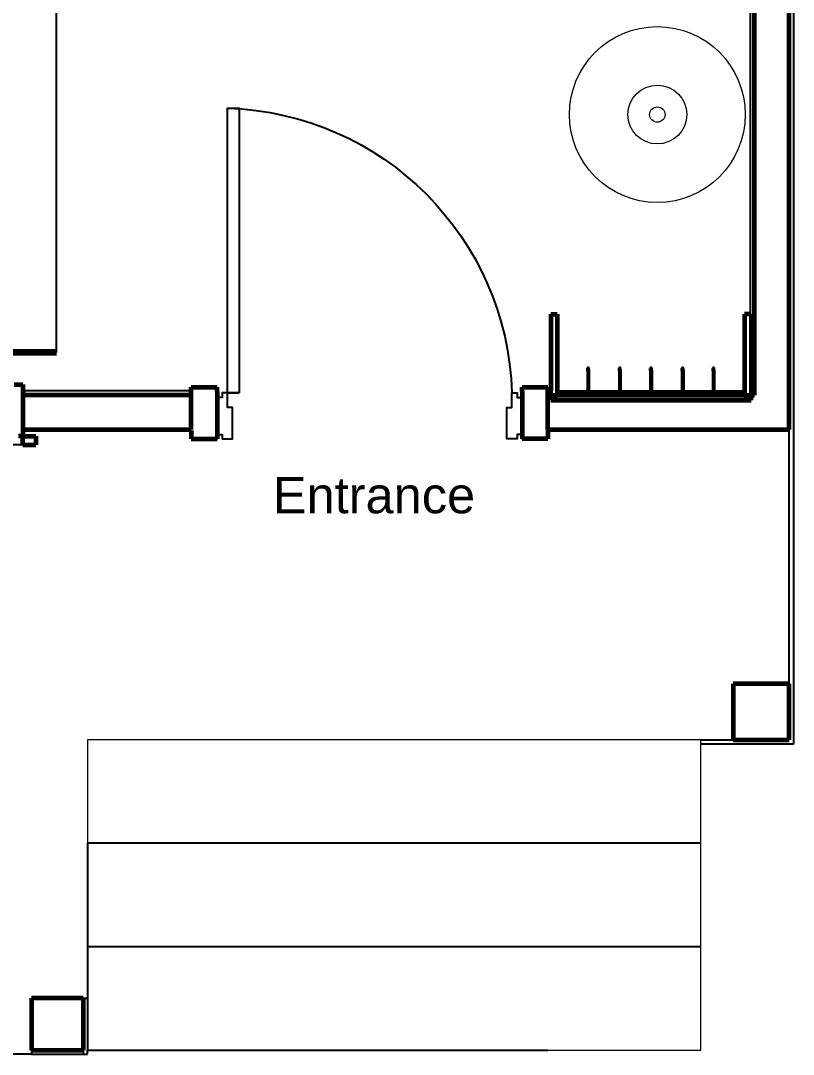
# Model space of a CAD drawing. Header units: metres. Extents: x 12.2 to 77.2, y 18.8 to 35.5.
# Drawn here: x 22.661 to 24.941, y 19.724 to 22.771 of the extents above; entities that cross this region are included whole.
import ezdxf

# ---------------------------------------------------------------- set-up
doc = ezdxf.new("R2010")
doc.units = ezdxf.units.M
doc.layers.add('0inne_gulv', color=7, linetype='Continuous', lineweight=13)
doc.layers.add('A-WALL', color=250, linetype='Continuous', lineweight=60)
doc.styles.get("Standard").update_dxf_attribs({"font": 'arial.ttf'})

# ---------------------------------------------------------------- blocks, each defined once
blk = doc.blocks.new('*U27')
blk.add_lwpolyline([(33.6, 1124.4, -0.396717), (966.4, 192)], format="xyb")
for points in [[(72, 192), (33.6, 192), (33.6, 1124.4), (72, 1124.4)], [(33.6, 192), (16.8, 192), (16.8, 192), (16.8, 192), (16.8, 192), (16.8, 177), (0, 177), (0, 190.9), (0, 40.9), (0, 55.9), (16.8, 55.9), (16.8, 40.9), (33.6, 40.9), (33.6, 40.9), (50, 40.9), (50, 144), (33.6, 144)], [(1000, 177), (1000, 192), (1000, 192), (1000, 40.9), (1000, 55.9), (983.2, 55.9), (983.2, 40.9), (966.4, 40.9), (966.4, 40.9), (950, 40.9), (950, 144), (966.4, 144), (966.4, 192), (983.2, 192), (983.2, 177)]]:
    blk.add_lwpolyline(points, close=True)
blk.add_lwpolyline([(33.6, 192), (72, 192)])

msp = doc.modelspace()

# ---------------------------------------------------------------- linework, layer by layer
for p, q in [((24.9411, 29.4018), (24.9411, 20.6388)), ((24.8141, 29.2748), (24.8141, 21.9059)), ((22.7671, 21.7935), (22.7671, 22.7935)), ((24.3329, 21.7472), (24.3328, 21.7464)), ((24.3328, 21.7464), (24.3329, 21.7456)), ((24.3328, 21.7406), (24.3328, 21.7464)), ((24.3328, 21.7406), (24.3329, 21.7413)), ((24.3329, 21.7398), (24.3328, 21.7406)), ((24.3328, 21.7406), (24.3328, 21.6802)), ((24.3332, 21.748), (24.3329, 21.7472)), ((24.3329, 21.7456), (24.3332, 21.7449)), ((24.3329, 21.7413), (24.3331, 21.7417)), ((24.3332, 21.7391), (24.3329, 21.7398)), ((24.3337, 21.7487), (24.3332, 21.748)), ((24.3332, 21.7449), (24.3337, 21.7442)), ((24.3332, 21.742), (24.3333, 21.7422)), ((24.3337, 21.7385), (24.3332, 21.7391)), ((24.3344, 21.7492), (24.3337, 21.7487)), ((24.3337, 21.7442), (24.3344, 21.7437)), ((24.3351, 21.7495), (24.3344, 21.7492)), ((24.3344, 21.7437), (24.3351, 21.7434)), ((24.3344, 21.7431), (24.3351, 21.7434)), ((24.3351, 21.7378), (24.3344, 21.7381)), ((24.336, 21.7496), (24.3351, 21.7495)), ((24.3351, 21.7434), (24.3352, 21.7434)), ((24.336, 21.7377), (24.3351, 21.7378)), ((24.3352, 21.7434), (24.336, 21.7433)), ((24.3368, 21.7495), (24.336, 21.7496)), ((24.336, 21.7433), (24.3367, 21.7434)), ((24.336, 21.7429), (24.336, 21.7433)), ((24.336, 21.7413), (24.336, 21.7429)), ((24.336, 21.7391), (24.336, 21.7413)), ((24.336, 21.7304), (24.336, 21.7406)), ((24.336, 21.7363), (24.336, 21.7391)), ((24.3368, 21.7378), (24.336, 21.7377)), ((24.336, 21.733), (24.336, 21.7363)), ((24.336, 21.7291), (24.336, 21.733)), ((24.336, 21.7304), (24.336, 21.7292)), ((24.336, 21.7292), (24.336, 21.7277)), ((24.336, 21.7248), (24.336, 21.7291)), ((24.336, 21.7277), (24.336, 21.7261)), ((24.336, 21.7261), (24.336, 21.7242)), ((24.3367, 21.7434), (24.3368, 21.7434)), ((24.3375, 21.7492), (24.3368, 21.7495)), ((24.3368, 21.7434), (24.3375, 21.7437)), ((24.3368, 21.7434), (24.3375, 21.7431)), ((24.3375, 21.7381), (24.3368, 21.7378)), ((24.3382, 21.7487), (24.3375, 21.7492)), ((24.3375, 21.7437), (24.3382, 21.7442)), ((24.3387, 21.748), (24.3382, 21.7487)), ((24.3382, 21.7442), (24.3387, 21.7449)), ((24.3382, 21.7426), (24.3386, 21.7422)), ((24.3387, 21.7391), (24.3382, 21.7385)), ((24.339, 21.7472), (24.3387, 21.748)), ((24.3387, 21.7449), (24.339, 21.7456)), ((24.3387, 21.742), (24.339, 21.7413)), ((24.339, 21.7398), (24.3387, 21.7391)), ((24.3391, 21.7464), (24.339, 21.7472)), ((24.339, 21.7456), (24.3391, 21.7464)), ((24.3391, 21.7406), (24.339, 21.7398)), ((24.3391, 21.7406), (24.3391, 21.7464)), ((24.3391, 21.7409), (24.3391, 21.7406)), ((24.3391, 21.7406), (24.3391, 21.6802)), ((24.4262, 21.7472), (24.4261, 21.7464)), ((24.4261, 21.7464), (24.4262, 21.7456)), ((24.4261, 21.7406), (24.4261, 21.7464)), ((24.4261, 21.7406), (24.4262, 21.7413)), ((24.4262, 21.7398), (24.4261, 21.7406)), ((24.4261, 21.7406), (24.4261, 21.6802)), ((24.4266, 21.748), (24.4262, 21.7472)), ((24.4262, 21.7456), (24.4266, 21.7449)), ((24.4262, 21.7413), (24.4264, 21.7417)), ((24.4266, 21.7391), (24.4262, 21.7398)), ((24.4271, 21.7487), (24.4266, 21.748)), ((24.4266, 21.7449), (24.4271, 21.7442)), ((24.4266, 21.742), (24.4267, 21.7422)), ((24.4271, 21.7385), (24.4266, 21.7391)), ((24.4277, 21.7492), (24.4271, 21.7487)), ((24.4271, 21.7442), (24.4277, 21.7437)), ((24.4285, 21.7495), (24.4277, 21.7492)), ((24.4277, 21.7437), (24.4285, 21.7434)), ((24.4277, 21.7431), (24.4285, 21.7434)), ((24.4285, 21.7378), (24.4277, 21.7381)), ((24.4293, 21.7496), (24.4285, 21.7495)), ((24.4285, 21.7434), (24.4285, 21.7434)), ((24.4285, 21.7434), (24.4293, 21.7433)), ((24.4293, 21.7377), (24.4285, 21.7378)), ((24.4301, 21.7495), (24.4293, 21.7496)), ((24.4293, 21.7433), (24.4301, 21.7434)), ((24.4293, 21.7429), (24.4293, 21.7433)), ((24.4293, 21.7413), (24.4293, 21.7429)), ((24.4293, 21.7391), (24.4293, 21.7413)), ((24.4293, 21.7304), (24.4293, 21.7406)), ((24.4293, 21.7363), (24.4293, 21.7391)), ((24.4301, 21.7378), (24.4293, 21.7377)), ((24.4293, 21.733), (24.4293, 21.7363)), ((24.4293, 21.7291), (24.4293, 21.733)), ((24.4293, 21.7304), (24.4293, 21.7292)), ((24.4293, 21.7292), (24.4293, 21.7277)), ((24.4293, 21.7248), (24.4293, 21.7291)), ((24.4293, 21.7277), (24.4293, 21.7261)), ((24.4293, 21.7261), (24.4293, 21.7242)), ((24.4309, 21.7492), (24.4301, 21.7495)), ((24.4301, 21.7434), (24.4309, 21.7437)), ((24.4301, 21.7434), (24.4309, 21.7431)), ((24.4301, 21.7434), (24.4301, 21.7434)), ((24.4309, 21.7381), (24.4301, 21.7378)), ((24.4315, 21.7487), (24.4309, 21.7492)), ((24.4309, 21.7437), (24.4315, 21.7442)), ((24.4321, 21.748), (24.4315, 21.7487)), ((24.4315, 21.7442), (24.4321, 21.7449)), ((24.4315, 21.7426), (24.4319, 21.7422)), ((24.4321, 21.7391), (24.4315, 21.7385)), ((24.4324, 21.7472), (24.4321, 21.748)), ((24.4321, 21.7449), (24.4324, 21.7456)), ((24.4321, 21.742), (24.4324, 21.7413)), ((24.4324, 21.7398), (24.4321, 21.7391)), ((24.4325, 21.7464), (24.4324, 21.7472)), ((24.4324, 21.7456), (24.4325, 21.7464)), ((24.4324, 21.7409), (24.4325, 21.7406)), ((24.4325, 21.7406), (24.4324, 21.7398)), ((24.4325, 21.7406), (24.4325, 21.7464)), ((24.4325, 21.7406), (24.4325, 21.6802)), ((24.5183, 21.7472), (24.5182, 21.7464)), ((24.5182, 21.7464), (24.5183, 21.7456)), ((24.5182, 21.7406), (24.5182, 21.7464)), ((24.5182, 21.7406), (24.5183, 21.7413)), ((24.5183, 21.7398), (24.5182, 21.7406)), ((24.5182, 21.7406), (24.5182, 21.6802)), ((24.5186, 21.748), (24.5183, 21.7472)), ((24.5183, 21.7456), (24.5186, 21.7449)), ((24.5183, 21.7413), (24.5185, 21.7417)), ((24.5186, 21.7391), (24.5183, 21.7398)), ((24.5191, 21.7487), (24.5186, 21.748)), ((24.5186, 21.7449), (24.5191, 21.7442)), ((24.5186, 21.742), (24.5188, 21.7422)), ((24.5191, 21.7385), (24.5186, 21.7391)), ((24.5198, 21.7492), (24.5191, 21.7487)), ((24.5191, 21.7442), (24.5198, 21.7437)), ((24.5206, 21.7495), (24.5198, 21.7492)), ((24.5198, 21.7437), (24.5206, 21.7434)), ((24.5198, 21.7431), (24.5206, 21.7434)), ((24.5206, 21.7378), (24.5198, 21.7381)), ((24.5214, 21.7496), (24.5206, 21.7495)), ((24.5206, 21.7434), (24.5206, 21.7434)), ((24.5206, 21.7434), (24.5214, 21.7433)), ((24.5214, 21.7377), (24.5206, 21.7378)), ((24.5222, 21.7495), (24.5214, 21.7496)), ((24.5214, 21.7433), (24.5222, 21.7434)), ((24.5214, 21.7429), (24.5214, 21.7433)), ((24.5214, 21.7413), (24.5214, 21.7429)), ((24.5214, 21.7391), (24.5214, 21.7413)), ((24.5214, 21.7304), (24.5214, 21.7406)), ((24.5214, 21.7363), (24.5214, 21.7391)), ((24.5222, 21.7378), (24.5214, 21.7377)), ((24.5214, 21.733), (24.5214, 21.7363)), ((24.5214, 21.7291), (24.5214, 21.733)), ((24.5214, 21.7304), (24.5214, 21.7292)), ((24.5214, 21.7292), (24.5214, 21.7277)), ((24.5214, 21.7248), (24.5214, 21.7291)), ((24.5214, 21.7277), (24.5214, 21.7261)), ((24.5214, 21.7261), (24.5214, 21.7242)), ((24.523, 21.7492), (24.5222, 21.7495)), ((24.5222, 21.7434), (24.523, 21.7437)), ((24.5222, 21.7434), (24.523, 21.7431)), ((24.5222, 21.7434), (24.5222, 21.7434)), ((24.523, 21.7381), (24.5222, 21.7378)), ((24.5236, 21.7487), (24.523, 21.7492)), ((24.523, 21.7437), (24.5236, 21.7442)), ((24.5241, 21.748), (24.5236, 21.7487)), ((24.5236, 21.7442), (24.5241, 21.7449)), ((24.5236, 21.7426), (24.524, 21.7422)), ((24.5241, 21.7391), (24.5236, 21.7385)), ((24.5244, 21.7472), (24.5241, 21.748)), ((24.5241, 21.7449), (24.5244, 21.7456)), ((24.5241, 21.742), (24.5244, 21.7413)), ((24.5244, 21.7398), (24.5241, 21.7391)), ((24.5246, 21.7464), (24.5244, 21.7472)), ((24.5244, 21.7456), (24.5246, 21.7464)), ((24.5246, 21.7406), (24.5244, 21.7398)), ((24.5245, 21.7409), (24.5246, 21.7406)), ((24.5246, 21.7406), (24.5246, 21.7464)), ((24.5246, 21.7406), (24.5246, 21.6802)), ((24.6116, 21.7472), (24.6115, 21.7464)), ((24.6115, 21.7464), (24.6116, 21.7456)), ((24.6115, 21.7406), (24.6115, 21.7464)), ((24.6115, 21.7406), (24.6116, 21.7413)), ((24.6116, 21.7398), (24.6115, 21.7406)), ((24.6115, 21.7406), (24.6115, 21.6802)), ((24.6119, 21.748), (24.6116, 21.7472)), ((24.6116, 21.7456), (24.6119, 21.7449)), ((24.6116, 21.7413), (24.6118, 21.7417)), ((24.6119, 21.7391), (24.6116, 21.7398)), ((24.6125, 21.7487), (24.6119, 21.748)), ((24.6119, 21.7449), (24.6125, 21.7442)), ((24.6119, 21.742), (24.6121, 21.7422)), ((24.6125, 21.7385), (24.6119, 21.7391)), ((24.6131, 21.7492), (24.6125, 21.7487)), ((24.6125, 21.7442), (24.6131, 21.7437)), ((24.6139, 21.7495), (24.6131, 21.7492)), ((24.6131, 21.7437), (24.6139, 21.7434)), ((24.6131, 21.7431), (24.6139, 21.7434)), ((24.6139, 21.7378), (24.6131, 21.7381)), ((24.6147, 21.7496), (24.6139, 21.7495)), ((24.6139, 21.7434), (24.6139, 21.7434)), ((24.6139, 21.7434), (24.6147, 21.7433)), ((24.6147, 21.7377), (24.6139, 21.7378)), ((24.6155, 21.7495), (24.6147, 21.7496)), ((24.6147, 21.7433), (24.6155, 21.7434)), ((24.6147, 21.7429), (24.6147, 21.7433)), ((24.6147, 21.7413), (24.6147, 21.7429)), ((24.6147, 21.7391), (24.6147, 21.7413)), ((24.6147, 21.7304), (24.6147, 21.7406)), ((24.6147, 21.7363), (24.6147, 21.7391)), ((24.6155, 21.7378), (24.6147, 21.7377)), ((24.6147, 21.733), (24.6147, 21.7363)), ((24.6147, 21.7291), (24.6147, 21.733)), ((24.6147, 21.7304), (24.6147, 21.7292)), ((24.6147, 21.7292), (24.6147, 21.7277)), ((24.6147, 21.7248), (24.6147, 21.7291)), ((24.6147, 21.7277), (24.6147, 21.7261)), ((24.6147, 21.7261), (24.6147, 21.7242)), ((24.6163, 21.7492), (24.6155, 21.7495)), ((24.6155, 21.7434), (24.6163, 21.7437)), ((24.6155, 21.7434), (24.6163, 21.7431)), ((24.6155, 21.7434), (24.6155, 21.7434)), ((24.6163, 21.7381), (24.6155, 21.7378)), ((24.6169, 21.7487), (24.6163, 21.7492)), ((24.6163, 21.7437), (24.6169, 21.7442)), ((24.6174, 21.748), (24.6169, 21.7487)), ((24.6169, 21.7442), (24.6174, 21.7449)), ((24.6169, 21.7426), (24.6173, 21.7422)), ((24.6174, 21.7391), (24.6169, 21.7385)), ((24.6178, 21.7472), (24.6174, 21.748)), ((24.6174, 21.7449), (24.6178, 21.7456)), ((24.6174, 21.742), (24.6178, 21.7413)), ((24.6178, 21.7398), (24.6174, 21.7391)), ((24.6179, 21.7464), (24.6178, 21.7472)), ((24.6178, 21.7456), (24.6179, 21.7464)), ((24.6178, 21.7409), (24.6179, 21.7406)), ((24.6179, 21.7406), (24.6178, 21.7398)), ((24.6179, 21.7406), (24.6179, 21.7464)), ((24.6179, 21.7406), (24.6179, 21.6802)), ((24.7025, 21.7471), (24.7024, 21.7463)), ((24.7024, 21.7463), (24.7025, 21.7454)), ((24.7024, 21.7404), (24.7024, 21.7463)), ((24.7024, 21.7404), (24.7025, 21.7412)), ((24.7025, 21.7396), (24.7024, 21.7404)), ((24.7024, 21.7404), (24.7024, 21.6802)), ((24.7028, 21.7478), (24.7025, 21.7471)), ((24.7025, 21.7454), (24.7028, 21.7447)), ((24.7025, 21.7412), (24.7026, 21.7415)), ((24.7028, 21.7389), (24.7025, 21.7396)), ((24.7033, 21.7485), (24.7028, 21.7478)), ((24.7028, 21.7447), (24.7033, 21.744)), ((24.7028, 21.7419), (24.7029, 21.742)), ((24.7033, 21.7383), (24.7028, 21.7389)), ((24.7039, 21.749), (24.7033, 21.7485)), ((24.7033, 21.744), (24.7039, 21.7435)), ((24.7047, 21.7493), (24.7039, 21.749)), ((24.7039, 21.7435), (24.7047, 21.7432)), ((24.7039, 21.7429), (24.7047, 21.7432)), ((24.7047, 21.7376), (24.7039, 21.7379)), ((24.7055, 21.7494), (24.7047, 21.7493)), ((24.7047, 21.7432), (24.7047, 21.7432)), ((24.7047, 21.7432), (24.7055, 21.7431)), ((24.7055, 21.7375), (24.7047, 21.7376)), ((24.7064, 21.7493), (24.7055, 21.7494)), ((24.7055, 21.7431), (24.7063, 21.7432)), ((24.7055, 21.7428), (24.7055, 21.7431)), ((24.7055, 21.7411), (24.7055, 21.7428)), ((24.7055, 21.7389), (24.7055, 21.7411)), ((24.7055, 21.7302), (24.7055, 21.7404)), ((24.7055, 21.7361), (24.7055, 21.7389)), ((24.7064, 21.7376), (24.7055, 21.7375)), ((24.7055, 21.7328), (24.7055, 21.7361)), ((24.7055, 21.729), (24.7055, 21.7328)), ((24.7055, 21.7302), (24.7055, 21.729)), ((24.7055, 21.7247), (24.7055, 21.729)), ((24.7055, 21.729), (24.7055, 21.7276)), ((24.7055, 21.7276), (24.7055, 21.7259)), ((24.7055, 21.7259), (24.7055, 21.724)), ((24.7063, 21.7432), (24.7064, 21.7432)), ((24.7071, 21.749), (24.7064, 21.7493)), ((24.7064, 21.7432), (24.7071, 21.7435)), ((24.7064, 21.7432), (24.7071, 21.7429)), ((24.7071, 21.7379), (24.7064, 21.7376)), ((24.7078, 21.7485), (24.7071, 21.749)), ((24.7071, 21.7435), (24.7078, 21.744)), ((24.7083, 21.7478), (24.7078, 21.7485)), ((24.7078, 21.744), (24.7083, 21.7447)), ((24.7078, 21.7425), (24.7081, 21.742)), ((24.7083, 21.7389), (24.7078, 21.7383)), ((24.7086, 21.7471), (24.7083, 21.7478)), ((24.7083, 21.7447), (24.7086, 21.7454)), ((24.7083, 21.7419), (24.7086, 21.7412)), ((24.7086, 21.7396), (24.7083, 21.7389)), ((24.7087, 21.7463), (24.7086, 21.7471)), ((24.7086, 21.7454), (24.7087, 21.7463)), ((24.7087, 21.7404), (24.7086, 21.7396)), ((24.7087, 21.7404), (24.7087, 21.7463)), ((24.7087, 21.7407), (24.7087, 21.7404)), ((24.7087, 21.7404), (24.7087, 21.6802)), ((24.336, 21.7201), (24.336, 21.7248)), ((24.336, 21.7242), (24.336, 21.7221)), ((24.336, 21.7221), (24.336, 21.7199)), ((24.336, 21.715), (24.336, 21.7201)), ((24.336, 21.7199), (24.336, 21.7175)), ((24.336, 21.7175), (24.336, 21.7151)), ((24.336, 21.7151), (24.336, 21.7125)), ((24.336, 21.7095), (24.336, 21.715)), ((24.336, 21.7125), (24.336, 21.7098)), ((24.336, 21.7098), (24.336, 21.7071)), ((24.336, 21.7037), (24.336, 21.7095)), ((24.336, 21.7071), (24.336, 21.7044)), ((24.336, 21.7044), (24.336, 21.7008)), ((24.336, 21.6977), (24.336, 21.7037)), ((24.336, 21.7008), (24.336, 21.6973)), ((24.336, 21.6977), (24.336, 21.6993)), ((24.336, 21.6959), (24.336, 21.6977)), ((24.336, 21.6973), (24.336, 21.6939)), ((24.336, 21.6928), (24.336, 21.6959)), ((24.4293, 21.7201), (24.4293, 21.7248)), ((24.4293, 21.7242), (24.4293, 21.7221)), ((24.4293, 21.7221), (24.4293, 21.7199)), ((24.4293, 21.715), (24.4293, 21.7201)), ((24.4293, 21.7199), (24.4293, 21.7175)), ((24.4293, 21.7175), (24.4293, 21.7151)), ((24.4293, 21.7151), (24.4293, 21.7125)), ((24.4293, 21.7095), (24.4293, 21.715)), ((24.4293, 21.7125), (24.4293, 21.7098)), ((24.4293, 21.7098), (24.4293, 21.7071)), ((24.4293, 21.7037), (24.4293, 21.7095)), ((24.4293, 21.7071), (24.4293, 21.7044)), ((24.4293, 21.7044), (24.4293, 21.7008)), ((24.4293, 21.6977), (24.4293, 21.7037)), ((24.4293, 21.7008), (24.4293, 21.6973)), ((24.4293, 21.6977), (24.4293, 21.6993)), ((24.4293, 21.6959), (24.4293, 21.6977)), ((24.4293, 21.6973), (24.4293, 21.6939)), ((24.4293, 21.6928), (24.4293, 21.6959)), ((24.5214, 21.7201), (24.5214, 21.7248)), ((24.5214, 21.7242), (24.5214, 21.7221)), ((24.5214, 21.7221), (24.5214, 21.7199)), ((24.5214, 21.715), (24.5214, 21.7201)), ((24.5214, 21.7199), (24.5214, 21.7175)), ((24.5214, 21.7175), (24.5214, 21.7151)), ((24.5214, 21.7151), (24.5214, 21.7125)), ((24.5214, 21.7095), (24.5214, 21.715)), ((24.5214, 21.7125), (24.5214, 21.7098)), ((24.5214, 21.7098), (24.5214, 21.7071)), ((24.5214, 21.7037), (24.5214, 21.7095)), ((24.5214, 21.7071), (24.5214, 21.7044)), ((24.5214, 21.7044), (24.5214, 21.7008)), ((24.5214, 21.6977), (24.5214, 21.7037)), ((24.5214, 21.7008), (24.5214, 21.6973)), ((24.5214, 21.6977), (24.5214, 21.6993)), ((24.5214, 21.6959), (24.5214, 21.6977)), ((24.5214, 21.6973), (24.5214, 21.6939)), ((24.5214, 21.6928), (24.5214, 21.6959)), ((24.6147, 21.7201), (24.6147, 21.7248)), ((24.6147, 21.7242), (24.6147, 21.7221)), ((24.6147, 21.7221), (24.6147, 21.7199)), ((24.6147, 21.715), (24.6147, 21.7201)), ((24.6147, 21.7199), (24.6147, 21.7175)), ((24.6147, 21.7175), (24.6147, 21.7151)), ((24.6147, 21.7151), (24.6147, 21.7125)), ((24.6147, 21.7095), (24.6147, 21.715)), ((24.6147, 21.7125), (24.6147, 21.7098)), ((24.6147, 21.7098), (24.6147, 21.7071)), ((24.6147, 21.7037), (24.6147, 21.7095)), ((24.6147, 21.7071), (24.6147, 21.7044)), ((24.6147, 21.7044), (24.6147, 21.7008)), ((24.6147, 21.6977), (24.6147, 21.7037)), ((24.6147, 21.7008), (24.6147, 21.6973)), ((24.6147, 21.6977), (24.6147, 21.6993)), ((24.6147, 21.6959), (24.6147, 21.6977)), ((24.6147, 21.6973), (24.6147, 21.6939)), ((24.6147, 21.6928), (24.6147, 21.6959)), ((24.7055, 21.7199), (24.7055, 21.7247)), ((24.7055, 21.724), (24.7055, 21.722)), ((24.7055, 21.722), (24.7055, 21.7197)), ((24.7055, 21.7148), (24.7055, 21.7199)), ((24.7055, 21.7197), (24.7055, 21.7174)), ((24.7055, 21.7174), (24.7055, 21.7149)), ((24.7055, 21.7149), (24.7055, 21.7123)), ((24.7055, 21.7093), (24.7055, 21.7148)), ((24.7055, 21.7123), (24.7055, 21.7096)), ((24.7055, 21.7096), (24.7055, 21.7069)), ((24.7055, 21.7036), (24.7055, 21.7093)), ((24.7055, 21.7069), (24.7055, 21.7042)), ((24.7055, 21.7042), (24.7055, 21.7006)), ((24.7055, 21.6976), (24.7055, 21.7036)), ((24.7055, 21.7006), (24.7055, 21.6971)), ((24.7055, 21.6976), (24.7055, 21.6991)), ((24.7055, 21.6958), (24.7055, 21.6976)), ((24.7055, 21.6971), (24.7055, 21.6938)), ((24.7055, 21.6926), (24.7055, 21.6958)), ((23.1648, 21.6802), (22.6678, 21.6802)), ((24.2178, 21.6802), (24.2257, 21.6802)), ((24.2178, 21.6675), (24.2178, 21.6802)), ((24.2448, 21.6802), (24.3328, 21.6802)), ((24.3165, 21.6723), (24.3165, 21.6754)), ((24.3165, 21.6754), (24.3213, 21.6754)), ((24.3213, 21.6723), (24.3213, 21.6754)), ((24.3213, 21.6754), (24.3229, 21.6754)), ((24.3229, 21.6723), (24.3229, 21.6754)), ((24.3245, 21.6754), (24.3229, 21.6754)), ((24.3245, 21.6723), (24.3245, 21.6754)), ((24.3245, 21.6754), (24.3261, 21.6754)), ((24.3261, 21.6723), (24.3261, 21.6754)), ((24.3333, 21.6754), (24.3261, 21.6754)), ((24.3328, 21.6802), (24.3351, 21.6802)), ((24.3328, 21.6802), (24.3328, 21.6775)), ((24.3329, 21.678), (24.3328, 21.6775)), ((24.3328, 21.6771), (24.3328, 21.6775)), ((24.3328, 21.6771), (24.3329, 21.6763)), ((24.3329, 21.6763), (24.3332, 21.6755)), ((24.3332, 21.6787), (24.333, 21.6783)), ((24.3337, 21.6794), (24.3332, 21.6787)), ((24.3332, 21.6755), (24.3333, 21.6754)), ((24.3333, 21.6754), (24.3337, 21.6749)), ((24.3386, 21.6754), (24.3333, 21.6754)), ((24.3344, 21.6799), (24.3337, 21.6794)), ((24.3337, 21.6749), (24.3344, 21.6744)), ((24.3351, 21.6802), (24.3344, 21.6799)), ((24.3344, 21.6744), (24.3351, 21.6741)), ((24.3353, 21.6802), (24.3351, 21.6802)), ((24.3351, 21.6741), (24.336, 21.674)), ((24.336, 21.6803), (24.3353, 21.6802)), ((24.3353, 21.6802), (24.3366, 21.6802)), ((24.336, 21.6939), (24.336, 21.6908)), ((24.336, 21.6898), (24.336, 21.6928)), ((24.336, 21.6908), (24.336, 21.6878)), ((24.336, 21.6871), (24.336, 21.6898)), ((24.336, 21.6878), (24.336, 21.6852)), ((24.336, 21.6847), (24.336, 21.6871)), ((24.336, 21.6852), (24.336, 21.6828)), ((24.336, 21.6826), (24.336, 21.6847)), ((24.336, 21.6828), (24.336, 21.6809)), ((24.336, 21.6808), (24.336, 21.6826)), ((24.336, 21.6809), (24.336, 21.6793)), ((24.336, 21.6793), (24.336, 21.6808)), ((24.3366, 21.6802), (24.336, 21.6803)), ((24.336, 21.6793), (24.336, 21.6781)), ((24.336, 21.6782), (24.336, 21.6793)), ((24.336, 21.6775), (24.336, 21.6782)), ((24.336, 21.6781), (24.336, 21.6774)), ((24.336, 21.6771), (24.336, 21.6775)), ((24.336, 21.6774), (24.336, 21.6771)), ((24.336, 21.674), (24.3368, 21.6741)), ((24.3368, 21.6802), (24.3366, 21.6802)), ((24.3375, 21.6799), (24.3368, 21.6802)), ((24.3368, 21.6802), (24.3391, 21.6802)), ((24.3368, 21.6741), (24.3375, 21.6744)), ((24.3382, 21.6794), (24.3375, 21.6799)), ((24.3375, 21.6744), (24.3382, 21.6749)), ((24.3387, 21.6787), (24.3382, 21.6794)), ((24.3382, 21.6749), (24.3386, 21.6754)), ((24.3386, 21.6754), (24.3387, 21.6755)), ((24.3386, 21.6754), (24.3451, 21.6754)), ((24.339, 21.6779), (24.3387, 21.6787)), ((24.3387, 21.6755), (24.339, 21.6763)), ((24.3391, 21.6775), (24.339, 21.6779)), ((24.339, 21.6763), (24.3391, 21.6771)), ((24.3391, 21.6802), (24.4261, 21.6802)), ((24.3391, 21.6802), (24.3391, 21.6775)), ((24.3391, 21.6774), (24.3391, 21.6775)), ((24.3391, 21.6773), (24.3391, 21.6774)), ((24.3391, 21.6773), (24.3391, 21.6771)), ((24.3451, 21.6723), (24.3451, 21.6754)), ((24.3467, 21.6754), (24.3451, 21.6754)), ((24.3467, 21.6723), (24.3467, 21.6754)), ((24.3483, 21.6754), (24.3467, 21.6754)), ((24.3483, 21.6723), (24.3483, 21.6754)), ((24.3499, 21.6754), (24.3483, 21.6754)), ((24.3499, 21.6723), (24.3499, 21.6754)), ((24.3546, 21.6754), (24.3499, 21.6754)), ((24.3546, 21.6723), (24.3546, 21.6754)), ((24.4099, 21.6723), (24.4099, 21.6754)), ((24.4099, 21.6754), (24.4146, 21.6754)), ((24.4146, 21.6723), (24.4146, 21.6754)), ((24.4146, 21.6754), (24.4162, 21.6754)), ((24.4162, 21.6723), (24.4162, 21.6754)), ((24.4178, 21.6754), (24.4162, 21.6754)), ((24.4178, 21.6723), (24.4178, 21.6754)), ((24.4178, 21.6754), (24.4194, 21.6754)), ((24.4194, 21.6723), (24.4194, 21.6754)), ((24.4266, 21.6754), (24.4194, 21.6754)), ((24.4261, 21.6802), (24.4285, 21.6802)), ((24.4261, 21.6802), (24.4261, 21.6775)), ((24.4262, 21.678), (24.4261, 21.6775)), ((24.4261, 21.6771), (24.4261, 21.6775)), ((24.4261, 21.6771), (24.4262, 21.6763)), ((24.4262, 21.6763), (24.4266, 21.6755)), ((24.4266, 21.6787), (24.4264, 21.6783)), ((24.4271, 21.6794), (24.4266, 21.6787)), ((24.4266, 21.6755), (24.4266, 21.6754)), ((24.4266, 21.6754), (24.4271, 21.6749)), ((24.432, 21.6754), (24.4266, 21.6754)), ((24.4277, 21.6799), (24.4271, 21.6794)), ((24.4271, 21.6749), (24.4277, 21.6744)), ((24.4285, 21.6802), (24.4277, 21.6799)), ((24.4277, 21.6744), (24.4285, 21.6741)), ((24.4286, 21.6802), (24.4285, 21.6802)), ((24.4285, 21.6741), (24.4293, 21.674)), ((24.4293, 21.6803), (24.4286, 21.6802)), ((24.4286, 21.6802), (24.43, 21.6802)), ((24.4293, 21.6939), (24.4293, 21.6908)), ((24.4293, 21.6898), (24.4293, 21.6928)), ((24.4293, 21.6908), (24.4293, 21.6878)), ((24.4293, 21.6871), (24.4293, 21.6898)), ((24.4293, 21.6878), (24.4293, 21.6852)), ((24.4293, 21.6847), (24.4293, 21.6871)), ((24.4293, 21.6852), (24.4293, 21.6828)), ((24.4293, 21.6826), (24.4293, 21.6847)), ((24.4293, 21.6828), (24.4293, 21.6809)), ((24.4293, 21.6808), (24.4293, 21.6826)), ((24.4293, 21.6809), (24.4293, 21.6793)), ((24.4293, 21.6793), (24.4293, 21.6808)), ((24.43, 21.6802), (24.4293, 21.6803)), ((24.4293, 21.6793), (24.4293, 21.6781)), ((24.4293, 21.6782), (24.4293, 21.6793)), ((24.4293, 21.6775), (24.4293, 21.6782)), ((24.4293, 21.6781), (24.4293, 21.6774)), ((24.4293, 21.6771), (24.4293, 21.6775)), ((24.4293, 21.6774), (24.4293, 21.6771)), ((24.4293, 21.674), (24.4301, 21.6741)), ((24.4301, 21.6802), (24.43, 21.6802)), ((24.4309, 21.6799), (24.4301, 21.6802)), ((24.4301, 21.6802), (24.4325, 21.6802)), ((24.4301, 21.6741), (24.4309, 21.6744)), ((24.4315, 21.6794), (24.4309, 21.6799)), ((24.4309, 21.6744), (24.4315, 21.6749)), ((24.4321, 21.6787), (24.4315, 21.6794)), ((24.4315, 21.6749), (24.432, 21.6754)), ((24.432, 21.6754), (24.4321, 21.6755)), ((24.432, 21.6754), (24.4385, 21.6754)), ((24.4324, 21.6779), (24.4321, 21.6787)), ((24.4321, 21.6755), (24.4324, 21.6763)), ((24.4325, 21.6775), (24.4324, 21.6779)), ((24.4324, 21.6763), (24.4325, 21.6771)), ((24.4325, 21.6802), (24.5182, 21.6802)), ((24.4325, 21.6802), (24.4325, 21.6775)), ((24.4325, 21.6774), (24.4325, 21.6775)), ((24.4325, 21.6773), (24.4325, 21.6774)), ((24.4325, 21.6773), (24.4325, 21.6771)), ((24.4385, 21.6723), (24.4385, 21.6754)), ((24.44, 21.6754), (24.4385, 21.6754)), ((24.44, 21.6723), (24.44, 21.6754)), ((24.4416, 21.6754), (24.44, 21.6754)), ((24.4416, 21.6723), (24.4416, 21.6754)), ((24.4432, 21.6754), (24.4416, 21.6754)), ((24.4432, 21.6723), (24.4432, 21.6754)), ((24.448, 21.6754), (24.4432, 21.6754)), ((24.448, 21.6723), (24.448, 21.6754)), ((24.502, 21.6723), (24.502, 21.6754)), ((24.502, 21.6754), (24.5067, 21.6754)), ((24.5067, 21.6723), (24.5067, 21.6754)), ((24.5067, 21.6754), (24.5083, 21.6754)), ((24.5083, 21.6723), (24.5083, 21.6754)), ((24.5099, 21.6754), (24.5083, 21.6754)), ((24.5099, 21.6723), (24.5099, 21.6754)), ((24.5099, 21.6754), (24.5115, 21.6754)), ((24.5115, 21.6723), (24.5115, 21.6754)), ((24.5187, 21.6754), (24.5115, 21.6754)), ((24.5182, 21.6802), (24.5206, 21.6802)), ((24.5182, 21.6802), (24.5182, 21.6775)), ((24.5183, 21.678), (24.5182, 21.6775)), ((24.5182, 21.6771), (24.5182, 21.6775)), ((24.5182, 21.6771), (24.5183, 21.6763)), ((24.5183, 21.6763), (24.5186, 21.6755)), ((24.5186, 21.6787), (24.5184, 21.6783)), ((24.5191, 21.6794), (24.5186, 21.6787)), ((24.5186, 21.6755), (24.5187, 21.6754)), ((24.5187, 21.6754), (24.5191, 21.6749)), ((24.5241, 21.6754), (24.5187, 21.6754)), ((24.5198, 21.6799), (24.5191, 21.6794)), ((24.5191, 21.6749), (24.5198, 21.6744)), ((24.5206, 21.6802), (24.5198, 21.6799)), ((24.5198, 21.6744), (24.5206, 21.6741)), ((24.5207, 21.6802), (24.5206, 21.6802)), ((24.5206, 21.6741), (24.5214, 21.674)), ((24.5214, 21.6803), (24.5207, 21.6802)), ((24.5207, 21.6802), (24.5221, 21.6802)), ((24.5214, 21.6939), (24.5214, 21.6908)), ((24.5214, 21.6898), (24.5214, 21.6928)), ((24.5214, 21.6908), (24.5214, 21.6878)), ((24.5214, 21.6871), (24.5214, 21.6898)), ((24.5214, 21.6878), (24.5214, 21.6852)), ((24.5214, 21.6847), (24.5214, 21.6871)), ((24.5214, 21.6852), (24.5214, 21.6828)), ((24.5214, 21.6826), (24.5214, 21.6847)), ((24.5214, 21.6828), (24.5214, 21.6809)), ((24.5214, 21.6808), (24.5214, 21.6826)), ((24.5214, 21.6809), (24.5214, 21.6793)), ((24.5214, 21.6793), (24.5214, 21.6808)), ((24.5221, 21.6802), (24.5214, 21.6803)), ((24.5214, 21.6793), (24.5214, 21.6781)), ((24.5214, 21.6782), (24.5214, 21.6793)), ((24.5214, 21.6775), (24.5214, 21.6782)), ((24.5214, 21.6781), (24.5214, 21.6774)), ((24.5214, 21.6771), (24.5214, 21.6775)), ((24.5214, 21.6774), (24.5214, 21.6771)), ((24.5214, 21.674), (24.5222, 21.6741)), ((24.5222, 21.6802), (24.5221, 21.6802)), ((24.523, 21.6799), (24.5222, 21.6802)), ((24.5222, 21.6802), (24.5246, 21.6802)), ((24.5222, 21.6741), (24.523, 21.6744)), ((24.5236, 21.6794), (24.523, 21.6799)), ((24.523, 21.6744), (24.5236, 21.6749)), ((24.5241, 21.6787), (24.5236, 21.6794)), ((24.5236, 21.6749), (24.5241, 21.6754)), ((24.5244, 21.6779), (24.5241, 21.6787)), ((24.5241, 21.6755), (24.5244, 21.6763)), ((24.5241, 21.6754), (24.5241, 21.6755)), ((24.5241, 21.6754), (24.5305, 21.6754)), ((24.5246, 21.6775), (24.5244, 21.6779)), ((24.5244, 21.6763), (24.5246, 21.6771)), ((24.5245, 21.6773), (24.5246, 21.6774)), ((24.5245, 21.6773), (24.5246, 21.6771)), ((24.5246, 21.6802), (24.6115, 21.6802)), ((24.5246, 21.6802), (24.5246, 21.6775)), ((24.5246, 21.6774), (24.5246, 21.6775)), ((24.5305, 21.6723), (24.5305, 21.6754)), ((24.5321, 21.6754), (24.5305, 21.6754)), ((24.5321, 21.6723), (24.5321, 21.6754)), ((24.5337, 21.6754), (24.5321, 21.6754)), ((24.5337, 21.6723), (24.5337, 21.6754)), ((24.5353, 21.6754), (24.5337, 21.6754)), ((24.5353, 21.6723), (24.5353, 21.6754)), ((24.5401, 21.6754), (24.5353, 21.6754)), ((24.5401, 21.6723), (24.5401, 21.6754)), ((24.5953, 21.6723), (24.5953, 21.6754)), ((24.5953, 21.6754), (24.6, 21.6754)), ((24.6, 21.6723), (24.6, 21.6754)), ((24.6, 21.6754), (24.6016, 21.6754)), ((24.6016, 21.6723), (24.6016, 21.6754)), ((24.6032, 21.6754), (24.6016, 21.6754)), ((24.6032, 21.6723), (24.6032, 21.6754)), ((24.6032, 21.6754), (24.6048, 21.6754)), ((24.6048, 21.6723), (24.6048, 21.6754)), ((24.612, 21.6754), (24.6048, 21.6754)), ((24.6115, 21.6802), (24.6139, 21.6802)), ((24.6115, 21.6802), (24.6115, 21.6775)), ((24.6116, 21.678), (24.6115, 21.6775)), ((24.6115, 21.6771), (24.6115, 21.6775)), ((24.6115, 21.6771), (24.6116, 21.6763)), ((24.6116, 21.6763), (24.6119, 21.6755)), ((24.6119, 21.6787), (24.6118, 21.6783)), ((24.6125, 21.6794), (24.6119, 21.6787)), ((24.6119, 21.6755), (24.612, 21.6754)), ((24.612, 21.6754), (24.6125, 21.6749)), ((24.6174, 21.6754), (24.612, 21.6754)), ((24.6131, 21.6799), (24.6125, 21.6794)), ((24.6125, 21.6749), (24.6131, 21.6744)), ((24.6139, 21.6802), (24.6131, 21.6799)), ((24.6131, 21.6744), (24.6139, 21.6741)), ((24.614, 21.6802), (24.6139, 21.6802)), ((24.6139, 21.6741), (24.6147, 21.674)), ((24.6147, 21.6803), (24.614, 21.6802)), ((24.614, 21.6802), (24.6154, 21.6802)), ((24.6147, 21.6939), (24.6147, 21.6908)), ((24.6147, 21.6898), (24.6147, 21.6928)), ((24.6147, 21.6908), (24.6147, 21.6878)), ((24.6147, 21.6871), (24.6147, 21.6898)), ((24.6147, 21.6878), (24.6147, 21.6852)), ((24.6147, 21.6847), (24.6147, 21.6871)), ((24.6147, 21.6852), (24.6147, 21.6828)), ((24.6147, 21.6826), (24.6147, 21.6847)), ((24.6147, 21.6828), (24.6147, 21.6809)), ((24.6147, 21.6808), (24.6147, 21.6826)), ((24.6147, 21.6809), (24.6147, 21.6793)), ((24.6147, 21.6793), (24.6147, 21.6808)), ((24.6154, 21.6802), (24.6147, 21.6803)), ((24.6147, 21.6793), (24.6147, 21.6781)), ((24.6147, 21.6782), (24.6147, 21.6793)), ((24.6147, 21.6775), (24.6147, 21.6782)), ((24.6147, 21.6781), (24.6147, 21.6774)), ((24.6147, 21.6771), (24.6147, 21.6775)), ((24.6147, 21.6774), (24.6147, 21.6771)), ((24.6147, 21.674), (24.6155, 21.6741)), ((24.6155, 21.6802), (24.6154, 21.6802)), ((24.6163, 21.6799), (24.6155, 21.6802)), ((24.6155, 21.6802), (24.6179, 21.6802)), ((24.6155, 21.6741), (24.6163, 21.6744)), ((24.6169, 21.6794), (24.6163, 21.6799)), ((24.6163, 21.6744), (24.6169, 21.6749)), ((24.6174, 21.6787), (24.6169, 21.6794)), ((24.6169, 21.6749), (24.6174, 21.6754)), ((24.6178, 21.6779), (24.6174, 21.6787)), ((24.6174, 21.6755), (24.6178, 21.6763)), ((24.6174, 21.6754), (24.6174, 21.6755)), ((24.6174, 21.6754), (24.6238, 21.6754)), ((24.6179, 21.6775), (24.6178, 21.6779)), ((24.6178, 21.6773), (24.6179, 21.6774)), ((24.6178, 21.6773), (24.6179, 21.6771)), ((24.6178, 21.6763), (24.6179, 21.6771)), ((24.6179, 21.6802), (24.7024, 21.6802)), ((24.6179, 21.6802), (24.6179, 21.6775)), ((24.6179, 21.6774), (24.6179, 21.6775)), ((24.6238, 21.6723), (24.6238, 21.6754)), ((24.6254, 21.6754), (24.6238, 21.6754)), ((24.6254, 21.6723), (24.6254, 21.6754)), ((24.627, 21.6754), (24.6254, 21.6754)), ((24.627, 21.6723), (24.627, 21.6754)), ((24.6286, 21.6754), (24.627, 21.6754)), ((24.6286, 21.6723), (24.6286, 21.6754)), ((24.6334, 21.6754), (24.6286, 21.6754)), ((24.6334, 21.6723), (24.6334, 21.6754)), ((24.6861, 21.6723), (24.6861, 21.6753)), ((24.6861, 21.6753), (24.6909, 21.6753)), ((24.6861, 21.6721), (24.6861, 21.6723)), ((24.6861, 21.6721), (24.6909, 21.6721)), ((24.6909, 21.6723), (24.6909, 21.6753)), ((24.6909, 21.6753), (24.6925, 21.6753)), ((24.6909, 21.6721), (24.6909, 21.6723)), ((24.6909, 21.6721), (24.6925, 21.6721)), ((24.6925, 21.6723), (24.6925, 21.6753)), ((24.694, 21.6753), (24.6925, 21.6753)), ((24.6925, 21.6721), (24.6925, 21.6723)), ((24.694, 21.6721), (24.6925, 21.6721)), ((24.694, 21.6723), (24.694, 21.6753)), ((24.694, 21.6753), (24.6956, 21.6753)), ((24.694, 21.6721), (24.694, 21.6723)), ((24.694, 21.6721), (24.6956, 21.6721)), ((24.6956, 21.6723), (24.6956, 21.6753)), ((24.7028, 21.6753), (24.6956, 21.6753)), ((24.6956, 21.6721), (24.6956, 21.6723)), ((24.7147, 21.6721), (24.6956, 21.6721)), ((24.7024, 21.6802), (24.7037, 21.6802)), ((24.7024, 21.6802), (24.7024, 21.6773)), ((24.7025, 21.6778), (24.7024, 21.6773)), ((24.7024, 21.677), (24.7024, 21.6773)), ((24.7024, 21.677), (24.7025, 21.6762)), ((24.7025, 21.6762), (24.7028, 21.6754)), ((24.7028, 21.6785), (24.7026, 21.6781)), ((24.7033, 21.6792), (24.7028, 21.6785)), ((24.7028, 21.6754), (24.7028, 21.6753)), ((24.7028, 21.6753), (24.7033, 21.6747)), ((24.7082, 21.6753), (24.7028, 21.6753)), ((24.7039, 21.6797), (24.7033, 21.6792)), ((24.7033, 21.6747), (24.7039, 21.6742)), ((24.7039, 21.6802), (24.7071, 21.6802)), ((24.7047, 21.68), (24.7039, 21.6797)), ((24.7039, 21.6742), (24.7047, 21.6739)), ((24.7055, 21.6801), (24.7047, 21.68)), ((24.7047, 21.6739), (24.7055, 21.6738)), ((24.7055, 21.6938), (24.7055, 21.6906)), ((24.7055, 21.6896), (24.7055, 21.6926)), ((24.7055, 21.6906), (24.7055, 21.6876)), ((24.7055, 21.6869), (24.7055, 21.6896)), ((24.7055, 21.6876), (24.7055, 21.685)), ((24.7055, 21.6845), (24.7055, 21.6869)), ((24.7055, 21.685), (24.7055, 21.6827)), ((24.7055, 21.6824), (24.7055, 21.6845)), ((24.7055, 21.6827), (24.7055, 21.6807)), ((24.7055, 21.6806), (24.7055, 21.6824)), ((24.7055, 21.6807), (24.7055, 21.6791)), ((24.7055, 21.6791), (24.7055, 21.6806)), ((24.7064, 21.68), (24.7055, 21.6801)), ((24.7055, 21.6791), (24.7055, 21.678)), ((24.7055, 21.678), (24.7055, 21.6791)), ((24.7055, 21.6773), (24.7055, 21.678)), ((24.7055, 21.678), (24.7055, 21.6772)), ((24.7055, 21.677), (24.7055, 21.6773)), ((24.7055, 21.6772), (24.7055, 21.677)), ((24.7055, 21.6738), (24.7064, 21.6739)), ((24.7071, 21.6797), (24.7064, 21.68)), ((24.7064, 21.6739), (24.7071, 21.6742)), ((24.7078, 21.6792), (24.7071, 21.6797)), ((24.7071, 21.6742), (24.7078, 21.6747)), ((24.7073, 21.6802), (24.7087, 21.6802)), ((24.7083, 21.6785), (24.7078, 21.6792)), ((24.7078, 21.6747), (24.7082, 21.6753)), ((24.7082, 21.6753), (24.7083, 21.6754)), ((24.7082, 21.6753), (24.7147, 21.6753)), ((24.7086, 21.6778), (24.7083, 21.6785)), ((24.7083, 21.6754), (24.7086, 21.6761)), ((24.7087, 21.6773), (24.7086, 21.6778)), ((24.7086, 21.6761), (24.7087, 21.677)), ((24.7087, 21.6802), (24.7972, 21.6802)), ((24.7087, 21.6802), (24.7087, 21.6773)), ((24.7087, 21.6772), (24.7087, 21.6773)), ((24.7087, 21.6771), (24.7087, 21.6772)), ((24.7087, 21.6771), (24.7087, 21.677)), ((24.7147, 21.6723), (24.7147, 21.6753)), ((24.7163, 21.6753), (24.7147, 21.6753)), ((24.7147, 21.6721), (24.7147, 21.6723)), ((24.7147, 21.6721), (24.7163, 21.6721)), ((24.7163, 21.6723), (24.7163, 21.6753)), ((24.7179, 21.6753), (24.7163, 21.6753)), ((24.7163, 21.6721), (24.7163, 21.6723)), ((24.7179, 21.6721), (24.7163, 21.6721)), ((24.7179, 21.6723), (24.7179, 21.6753)), ((24.7194, 21.6753), (24.7179, 21.6753)), ((24.7179, 21.6721), (24.7179, 21.6723)), ((24.7179, 21.6721), (24.7194, 21.6721)), ((24.7194, 21.6723), (24.7194, 21.6753)), ((24.7242, 21.6753), (24.7194, 21.6753)), ((24.7194, 21.6721), (24.7194, 21.6723)), ((24.7194, 21.6721), (24.7242, 21.6721)), ((24.7242, 21.6723), (24.7242, 21.6753)), ((24.7242, 21.6721), (24.7242, 21.6723)), ((24.9284, 20.8166), (24.9284, 21.5659)), ((22.6678, 21.5215), (21.0422, 21.5215)), ((24.6685, 20.6515), (24.7633, 20.6515)), ((24.9284, 20.6388), (24.6685, 20.6388)), ((24.9411, 20.6388), (24.9284, 20.6388)), ((22.8583, 20.3467), (22.8583, 20.0419)), ((24.6685, 20.3467), (22.8583, 20.3467)), ((22.8583, 20.0419), (22.8583, 19.8895)), ((22.8583, 20.0419), (24.6685, 20.0419)), ((22.8456, 19.8895), (22.8583, 19.8895)), ((22.8583, 19.8895), (22.8583, 19.7371)), ((22.6932, 19.7244), (17.7656, 19.7244)), ((22.6932, 19.7371), (22.6932, 19.7244)), ((22.6932, 19.7244), (22.8456, 19.7244)), ((22.8456, 19.7371), (22.8456, 19.7244)), ((22.8456, 19.7244), (22.8583, 19.7244)), ((22.8583, 19.7244), (22.8583, 19.7371)), ((22.8583, 19.7371), (24.2172, 19.7371))]:
    msp.add_line(p, q)
at = {"lineweight": 120}
msp.add_line((22.7671, 21.7935), (22.1021, 21.7935), dxfattribs=at)
at = {"layer": '0inne_gulv'}
msp.add_lwpolyline([(22.8583, 19.7371), (24.6685, 19.7371), (24.6685, 20.6515), (22.8583, 20.6515)], close=True, dxfattribs=at)
for radius in [0.2594, 0.0867, 0.0227]:
    msp.add_circle((24.5398, 22.4947), radius, dxfattribs=at)
at = {"layer": 'A-WALL'}
for p, q in [((24.9284, 21.5659), (24.9284, 29.3891)), ((24.8268, 21.6675), (24.8268, 29.2875)), ((24.2257, 21.9059), (24.2448, 21.9059)), ((24.2257, 21.9059), (24.2257, 21.6802)), ((24.2448, 21.9059), (24.2448, 21.7569)), ((24.8141, 21.9059), (24.7972, 21.9059)), ((24.7972, 21.9059), (24.7972, 21.6802)), ((24.8163, 21.9059), (24.8141, 21.9059)), ((24.8163, 21.9059), (24.8163, 21.6675)), ((24.2448, 21.7569), (24.2448, 21.7377)), ((24.2448, 21.7377), (24.2448, 21.6802)), ((22.6424, 21.6993), (22.6678, 21.6993)), ((22.6678, 21.6993), (22.6678, 21.6802)), ((22.6678, 21.6802), (22.6678, 21.6675)), ((22.6678, 21.6675), (22.6678, 21.5659)), ((23.1648, 21.6675), (22.6678, 21.6675)), ((23.1648, 21.6908), (23.241, 21.6908)), ((23.1648, 21.6802), (23.1648, 21.6908)), ((23.1648, 21.6675), (23.1648, 21.6802)), ((23.1648, 21.6654), (23.1648, 21.6675)), ((23.1648, 21.5659), (23.1648, 21.6654)), ((23.241, 21.6781), (23.241, 21.6908)), ((23.241, 21.6781), (23.241, 21.6675)), ((23.241, 21.6675), (23.241, 21.5511)), ((24.141, 21.6908), (24.2172, 21.6908)), ((24.141, 21.6813), (24.141, 21.6908)), ((24.141, 21.6781), (24.141, 21.6813)), ((24.141, 21.6781), (24.141, 21.6675)), ((24.141, 21.6675), (24.141, 21.5511)), ((24.2172, 21.6675), (24.2172, 21.6908)), ((24.2172, 21.6675), (24.2178, 21.6675)), ((24.2172, 21.6654), (24.2172, 21.6675)), ((24.2172, 21.5659), (24.2172, 21.6654)), ((24.2178, 21.6675), (24.2257, 21.6675)), ((24.2257, 21.6675), (24.2257, 21.6802)), ((24.2257, 21.6627), (24.2257, 21.6675)), ((24.2257, 21.6675), (24.2448, 21.6675)), ((24.2448, 21.6802), (24.2448, 21.6723)), ((24.2448, 21.6723), (24.2448, 21.6675)), ((24.3165, 21.6723), (24.2448, 21.6723)), ((24.2448, 21.6675), (24.2448, 21.6627)), ((24.2448, 21.6675), (24.7972, 21.6675)), ((24.3165, 21.6723), (24.3213, 21.6723)), ((24.3213, 21.6723), (24.3229, 21.6723)), ((24.3245, 21.6723), (24.3229, 21.6723)), ((24.3245, 21.6723), (24.3261, 21.6723)), ((24.3451, 21.6723), (24.3261, 21.6723)), ((24.3451, 21.6723), (24.3467, 21.6723)), ((24.3483, 21.6723), (24.3467, 21.6723)), ((24.3483, 21.6723), (24.3499, 21.6723)), ((24.3499, 21.6723), (24.3546, 21.6723)), ((24.4099, 21.6723), (24.3546, 21.6723)), ((24.4099, 21.6723), (24.4146, 21.6723)), ((24.4146, 21.6723), (24.4162, 21.6723)), ((24.4178, 21.6723), (24.4162, 21.6723)), ((24.4178, 21.6723), (24.4194, 21.6723)), ((24.4385, 21.6723), (24.4194, 21.6723)), ((24.4385, 21.6723), (24.44, 21.6723)), ((24.4416, 21.6723), (24.44, 21.6723)), ((24.4416, 21.6723), (24.4432, 21.6723)), ((24.4432, 21.6723), (24.448, 21.6723)), ((24.502, 21.6723), (24.448, 21.6723)), ((24.502, 21.6723), (24.5067, 21.6723)), ((24.5067, 21.6723), (24.5083, 21.6723)), ((24.5099, 21.6723), (24.5083, 21.6723)), ((24.5099, 21.6723), (24.5115, 21.6723)), ((24.5305, 21.6723), (24.5115, 21.6723)), ((24.5305, 21.6723), (24.5321, 21.6723)), ((24.5337, 21.6723), (24.5321, 21.6723)), ((24.5337, 21.6723), (24.5353, 21.6723)), ((24.5353, 21.6723), (24.5401, 21.6723)), ((24.5953, 21.6723), (24.5401, 21.6723)), ((24.5953, 21.6723), (24.6, 21.6723)), ((24.6, 21.6723), (24.6016, 21.6723)), ((24.6032, 21.6723), (24.6016, 21.6723)), ((24.6032, 21.6723), (24.6048, 21.6723)), ((24.6238, 21.6723), (24.6048, 21.6723)), ((24.6238, 21.6723), (24.6254, 21.6723)), ((24.627, 21.6723), (24.6254, 21.6723)), ((24.627, 21.6723), (24.6286, 21.6723)), ((24.6286, 21.6723), (24.6334, 21.6723)), ((24.6861, 21.6723), (24.6334, 21.6723)), ((24.6909, 21.6723), (24.6861, 21.6723)), ((24.6925, 21.6723), (24.6909, 21.6723)), ((24.694, 21.6723), (24.6925, 21.6723)), ((24.6956, 21.6723), (24.694, 21.6723)), ((24.7147, 21.6723), (24.6956, 21.6723)), ((24.7163, 21.6723), (24.7147, 21.6723)), ((24.7179, 21.6723), (24.7163, 21.6723)), ((24.7194, 21.6723), (24.7179, 21.6723)), ((24.7242, 21.6723), (24.7194, 21.6723)), ((24.7972, 21.6723), (24.7242, 21.6723)), ((24.7972, 21.6802), (24.7972, 21.6723)), ((24.7972, 21.6723), (24.7972, 21.6675)), ((24.7972, 21.6675), (24.7972, 21.6627)), ((24.7972, 21.6675), (24.8163, 21.6675)), ((24.8163, 21.6675), (24.8268, 21.6675)), ((24.8163, 21.6627), (24.8163, 21.6675)), ((24.2448, 21.6627), (24.2257, 21.6627)), ((24.2257, 21.6627), (24.2257, 21.6532)), ((24.2257, 21.6532), (24.8163, 21.6532)), ((24.7972, 21.6627), (24.8163, 21.6627)), ((24.8163, 21.6532), (24.8163, 21.6627)), ((22.6678, 21.5469), (22.6551, 21.5469)), ((22.6678, 21.5659), (23.1648, 21.5659)), ((22.6678, 21.5659), (22.6678, 21.5469)), ((22.6678, 21.5469), (22.7059, 21.5469)), ((22.6678, 21.5215), (22.6678, 21.5469)), ((22.7059, 21.5469), (22.7059, 21.5215)), ((23.1648, 21.5638), (23.1648, 21.5384)), ((23.241, 21.5511), (23.241, 21.5384)), ((24.141, 21.5511), (24.141, 21.5448)), ((24.141, 21.5448), (24.141, 21.5384)), ((24.2172, 21.5659), (24.9284, 21.5659)), ((24.2172, 21.5659), (24.2172, 21.5384)), ((22.6678, 21.5215), (22.7059, 21.5215)), ((23.1648, 21.5384), (23.241, 21.5384)), ((24.2172, 21.5384), (24.141, 21.5384)), ((24.7633, 20.8166), (24.7633, 20.6515)), ((24.9284, 20.8166), (24.7633, 20.8166)), ((24.9284, 20.6515), (24.9284, 20.8166)), ((24.7633, 20.6515), (24.9284, 20.6515)), ((22.8456, 19.8895), (22.6932, 19.8895)), ((22.6932, 19.8895), (22.6932, 19.7371)), ((22.8456, 19.8895), (22.8456, 19.7371)), ((22.6932, 19.7371), (22.8456, 19.7371))]:
    msp.add_line(p, q, dxfattribs=at)

# ---------------------------------------------------------------- block references
at = {"xscale": 0.0009000000000045201, "yscale": 0.0009000000000045201, "zscale": 0.0009000000000045201}
msp.add_blockref('*U27', (23.241, 21.5016), dxfattribs=at)

# ---------------------------------------------------------------- texts
at = {"insert": (23.704, 21.426), "char_height": 0.10674, "width": 1.108124, "attachment_point": 2}
msp.add_mtext('Entrance', dxfattribs=at)

doc.saveas('drawing.dxf')
